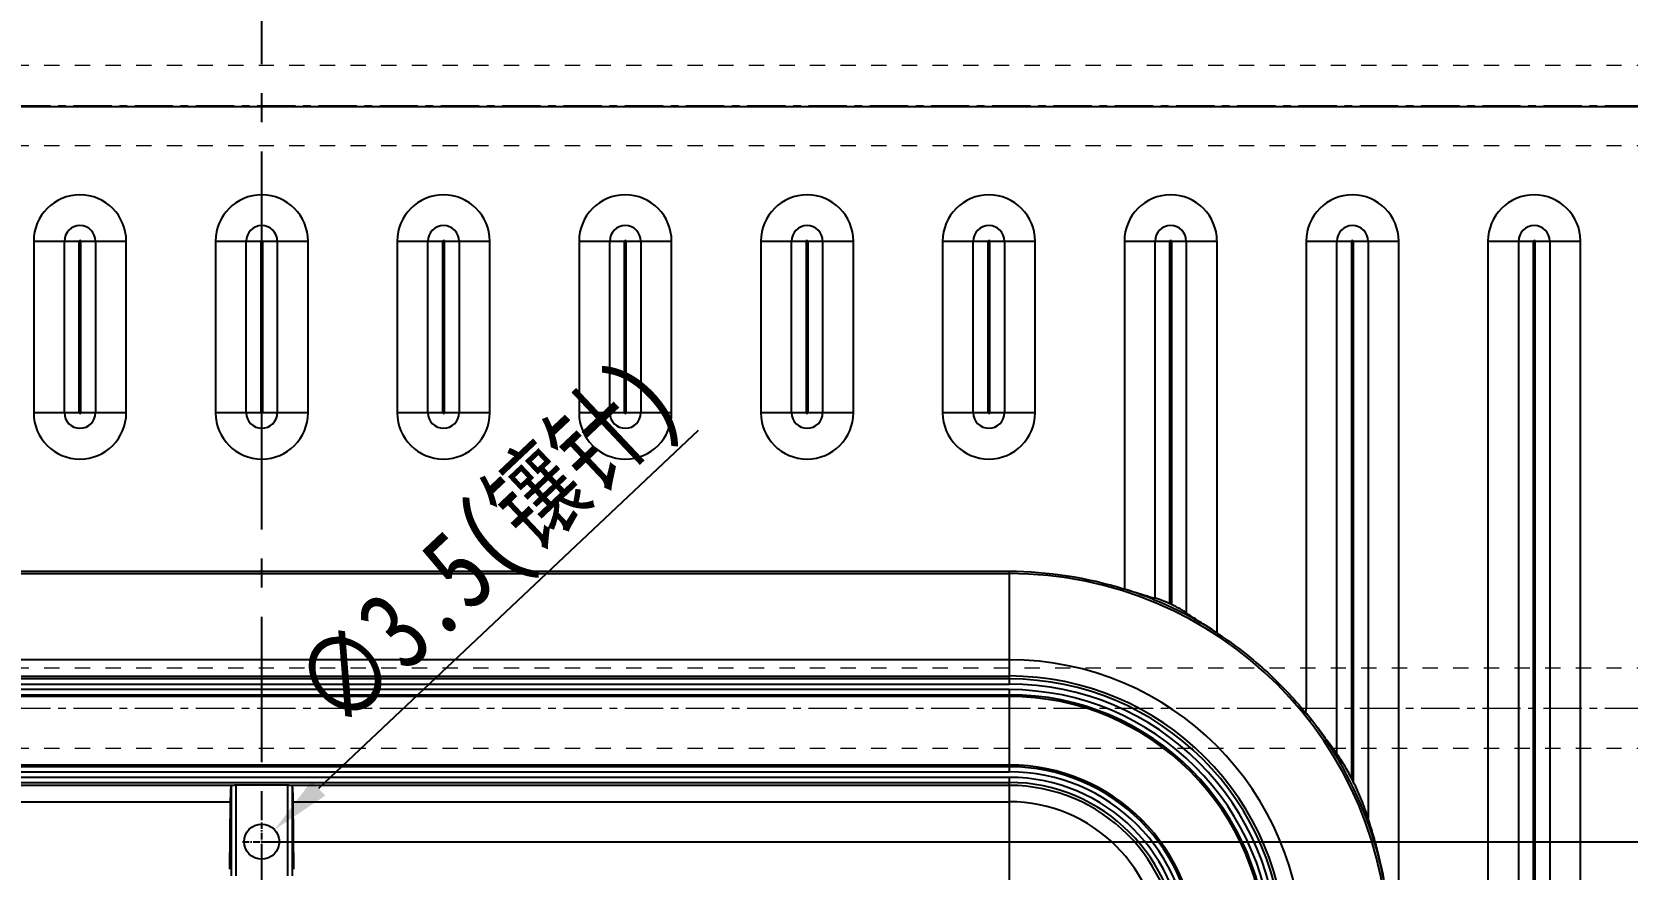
# Model space of a CAD drawing. Header units: millimetres. Extents: x -2895 to -298, y -11750 to -2997.
# Drawn here: x -1649.3 to -1490.5, y -6570.6 to -6487.3 of the extents above; entities that cross this region are included whole.
import ezdxf

# ---------------------------------------------------------------- set-up
doc = ezdxf.new("R2010")
doc.units = ezdxf.units.MM
doc.header["$LTSCALE"] = 16.335
doc.header["$PDMODE"] = 3
doc.header["$PDSIZE"] = 0.3125
doc.linetypes.add('CENTER', pattern=[0.6, 0.375, -0.075, 0.075, -0.075])
doc.linetypes.add('HIDDEN', pattern=[0.2, 0.1, -0.1])
doc.layers.get('0').update_dxf_attribs({"linetype": 'CONTINUOUS'})
doc.layers.get('Defpoints').update_dxf_attribs({"linetype": 'CONTINUOUS'})
doc.layers.add('cool', color=153, linetype='HIDDEN', lineweight=9)
doc.styles.get("Standard").update_dxf_attribs({"font": 'txt', "width": 0.8})
doc.dimstyles.new('ISO-25', dxfattribs={"dimtxt": 8, "dimasz": 6, "dimexe": 0, "dimexo": 0, "dimgap": 0, "dimtad": 1, "dimdsep": 46, "dimtxsty": 'Standard', "dimcen": 0, "dimclrd": 4, "dimclre": 4, "dimclrt": 6, "dimazin": 0, "dimtfac": 1, "dimtofl": 0, "dimtmove": 0, "dimatfit": 3, "dimfxl": 0, "dimarcsym": 0})

# ---------------------------------------------------------------- blocks, each defined once
blk = doc.blocks.new('*D2073')
at = {"color": 4, "lineweight": -2}
blk.add_line((-1582.95, -6526.96), (-1620.75, -6562.59), dxfattribs=at)
at = {"color": 4}
blk.add_solid([(-1621.43, -6561.86), (-1620.06, -6563.31), (-1625.11, -6566.7)], dxfattribs=at)
at = {"layer": 'Defpoints', "color": 0}
for p in [(-1625.11, -6566.7), (-1627.66, -6569.1)]:
    blk.add_point(p, dxfattribs=at)
at = {"color": 6, "insert": (-1603.29, -6538.87), "char_height": 8, "attachment_point": 5, "rotation": 43.31}
blk.add_mtext('∅3.5(镶针)', dxfattribs=at)
blk = doc.blocks.new('147')
at = {"layer": 'cool', "ltscale": 0.932966}
for p, q in [((229.57, -3849.57), (-211.77, -3849.57)), ((229.57, -3857.57), (-211.77, -3857.57))]:
    blk.add_line(p, q, dxfattribs=at)
at = {"layer": 'cool', "color": 1, "linetype": 'CENTER', "ltscale": 0.621977}
blk.add_line((243.9, -3853.57), (-226.1, -3853.57), dxfattribs=at)
blk = doc.blocks.new('*D2076')
at = {"color": 4, "lineweight": -2}
blk.add_line((-1626.39, -6567.9), (-1362.97, -6567.9), dxfattribs=at)
at = {"layer": 'Defpoints', "color": 0}
for p in [(-1626.39, -6567.9), (-1382.17, -6567.9), (-1626.39, -6601.62)]:
    blk.add_point(p, dxfattribs=at)
at = {"color": 6, "insert": (-1372.57, -6564.9), "char_height": 6, "attachment_point": 5}
blk.add_mtext('33.72', dxfattribs=at)
blk = doc.blocks.new('*D2077')
at = {"color": 4, "lineweight": -2}
blk.add_line((-1421.22, -6554.62), (-1374.17, -6554.62), dxfattribs=at)
at = {"layer": 'Defpoints', "color": 0}
for p in [(-1421.22, -6554.62), (-1382.17, -6554.62), (-1626.39, -6601.62)]:
    blk.add_point(p, dxfattribs=at)
at = {"color": 6, "insert": (-1378.17, -6551.62), "char_height": 6, "attachment_point": 5}
blk.add_mtext('47', dxfattribs=at)
blk = doc.blocks.new('*D2078')
at = {"color": 4, "lineweight": -2}
blk.add_line((-1413.93, -6494.62), (-1371.77, -6494.62), dxfattribs=at)
at = {"layer": 'Defpoints', "color": 0}
for p in [(-1413.93, -6494.62), (-1382.17, -6494.62), (-1626.39, -6601.62)]:
    blk.add_point(p, dxfattribs=at)
at = {"color": 6, "insert": (-1376.97, -6491.62), "char_height": 6, "attachment_point": 5}
blk.add_mtext('107', dxfattribs=at)
blk = doc.blocks.new('*D2082')
at = {"color": 4, "lineweight": -2}
blk.add_line((-1831.55, -6554.62), (-1878.61, -6554.62), dxfattribs=at)
at = {"layer": 'Defpoints', "color": 0}
for p in [(-1870.61, -6554.62), (-1831.55, -6554.62), (-1626.39, -6601.62)]:
    blk.add_point(p, dxfattribs=at)
at = {"color": 6, "insert": (-1874.61, -6551.62), "char_height": 6, "attachment_point": 5}
blk.add_mtext('47', dxfattribs=at)
blk = doc.blocks.new('*D2083')
at = {"color": 4, "lineweight": -2}
blk.add_line((-1838.84, -6494.62), (-1881.01, -6494.62), dxfattribs=at)
at = {"layer": 'Defpoints', "color": 0}
for p in [(-1870.61, -6494.62), (-1838.84, -6494.62), (-1626.39, -6601.62)]:
    blk.add_point(p, dxfattribs=at)
at = {"color": 6, "insert": (-1875.81, -6491.62), "char_height": 6, "attachment_point": 5}
blk.add_mtext('107', dxfattribs=at)
blk = doc.blocks.new('*D2085')
at = {"color": 4, "lineweight": -2}
blk.add_line((-1412.59, -6441.62), (-1371.77, -6441.62), dxfattribs=at)
at = {"layer": 'Defpoints', "color": 0}
for p in [(-1412.59, -6441.62), (-1382.17, -6441.62), (-1626.39, -6601.62)]:
    blk.add_point(p, dxfattribs=at)
at = {"color": 6, "insert": (-1376.97, -6438.62), "char_height": 6, "attachment_point": 5}
blk.add_mtext('160', dxfattribs=at)
blk = doc.blocks.new('*D2089')
at = {"color": 4, "lineweight": -2}
blk.add_line((-1626.39, -6424.67), (-1626.39, -6403.81), dxfattribs=at)
at = {"layer": 'Defpoints', "color": 0}
for p in [(-1626.39, -6406.21), (-1626.39, -6424.67), (-1626.39, -6601.62)]:
    blk.add_point(p, dxfattribs=at)
at = {"color": 6, "insert": (-1629.39, -6405.01), "char_height": 6, "attachment_point": 5, "rotation": 90}
blk.add_mtext('0', dxfattribs=at)
blk = doc.blocks.new('*D2090')
at = {"color": 4, "lineweight": -2}
blk.add_line((-1421.39, -6437.81), (-1421.39, -6394.21), dxfattribs=at)
at = {"layer": 'Defpoints', "color": 0}
for p in [(-1421.39, -6406.21), (-1421.39, -6437.81), (-1626.39, -6601.62)]:
    blk.add_point(p, dxfattribs=at)
at = {"color": 6, "insert": (-1424.39, -6400.21), "char_height": 6, "attachment_point": 5, "rotation": 90}
blk.add_mtext('205', dxfattribs=at)
blk = doc.blocks.new('*D2091')
at = {"color": 4, "lineweight": -2}
blk.add_line((-1840.19, -6441.62), (-1881.01, -6441.62), dxfattribs=at)
at = {"layer": 'Defpoints', "color": 0}
for p in [(-1870.61, -6441.62), (-1840.19, -6441.62), (-1626.39, -6601.62)]:
    blk.add_point(p, dxfattribs=at)
at = {"color": 6, "insert": (-1875.81, -6438.62), "char_height": 6, "attachment_point": 5}
blk.add_mtext('160', dxfattribs=at)
blk = doc.blocks.new('*D2093')
at = {"color": 4, "lineweight": -2}
blk.add_line((-1831.39, -6437.81), (-1831.39, -6394.21), dxfattribs=at)
at = {"layer": 'Defpoints', "color": 0}
for p in [(-1831.39, -6406.21), (-1831.39, -6437.81), (-1626.39, -6601.62)]:
    blk.add_point(p, dxfattribs=at)
at = {"color": 6, "insert": (-1834.39, -6400.21), "char_height": 6, "attachment_point": 5, "rotation": 90}
blk.add_mtext('205', dxfattribs=at)

msp = doc.modelspace()

# ---------------------------------------------------------------- linework, layer by layer
at = {"color": 1, "linetype": 'CENTER', "ltscale": 2.363517}
msp.add_line((-1626.385, -6791.624), (-1626.385, -6411.623), dxfattribs=at)
at = {"color": 7, "linetype": 'Continuous'}
for p, q in [((-1791.573, -6494.708), (-1461.197, -6494.708)), ((-1649.081, -6508.106), (-1649.081, -6525.191)), ((-1649.081, -6508.106), (-1644.542, -6508.106)), ((-1649.081, -6508.106), (-1649.081, -6525.191)), ((-1649.081, -6508.106), (-1644.542, -6508.106)), ((-1646.024, -6525.191), (-1646.024, -6508.106)), ((-1646.024, -6525.191), (-1646.024, -6508.106)), ((-1644.542, -6525.191), (-1644.542, -6508.106)), ((-1644.542, -6525.191), (-1644.542, -6508.106)), ((-1644.408, -6508.106), (-1644.408, -6525.191)), ((-1644.408, -6508.106), (-1639.869, -6508.106)), ((-1644.408, -6508.106), (-1644.408, -6525.191)), ((-1644.408, -6508.106), (-1639.869, -6508.106)), ((-1642.926, -6508.106), (-1642.926, -6525.191)), ((-1642.926, -6508.106), (-1642.926, -6525.191)), ((-1639.869, -6525.191), (-1639.869, -6508.106)), ((-1639.869, -6525.191), (-1639.869, -6508.106)), ((-1630.991, -6508.106), (-1630.991, -6525.191)), ((-1630.991, -6508.106), (-1626.452, -6508.106)), ((-1630.991, -6508.106), (-1630.991, -6525.191)), ((-1630.991, -6508.106), (-1626.452, -6508.106)), ((-1627.934, -6525.191), (-1627.934, -6508.106)), ((-1627.934, -6525.191), (-1627.934, -6508.106)), ((-1626.452, -6525.191), (-1626.452, -6508.106)), ((-1626.452, -6525.191), (-1626.452, -6508.106)), ((-1626.318, -6508.106), (-1626.318, -6525.191)), ((-1626.318, -6508.106), (-1621.779, -6508.106)), ((-1626.318, -6508.106), (-1626.318, -6525.191)), ((-1626.318, -6508.106), (-1621.779, -6508.106)), ((-1624.836, -6508.106), (-1624.836, -6525.191)), ((-1624.836, -6508.106), (-1624.836, -6525.191)), ((-1621.779, -6525.191), (-1621.779, -6508.106)), ((-1621.779, -6525.191), (-1621.779, -6508.106)), ((-1612.901, -6508.106), (-1612.901, -6525.191)), ((-1612.901, -6508.106), (-1608.362, -6508.106)), ((-1612.901, -6508.106), (-1612.901, -6525.191)), ((-1612.901, -6508.106), (-1608.362, -6508.106)), ((-1609.844, -6525.191), (-1609.844, -6508.106)), ((-1609.844, -6525.191), (-1609.844, -6508.106)), ((-1608.362, -6525.191), (-1608.362, -6508.106)), ((-1608.362, -6525.191), (-1608.362, -6508.106)), ((-1608.228, -6508.106), (-1608.228, -6525.191)), ((-1608.228, -6508.106), (-1603.689, -6508.106)), ((-1608.228, -6508.106), (-1608.228, -6525.191)), ((-1608.228, -6508.106), (-1603.689, -6508.106)), ((-1606.746, -6508.106), (-1606.746, -6525.191)), ((-1606.746, -6508.106), (-1606.746, -6525.191)), ((-1603.689, -6525.191), (-1603.689, -6508.106)), ((-1603.689, -6525.191), (-1603.689, -6508.106)), ((-1594.811, -6508.106), (-1594.811, -6525.191)), ((-1594.811, -6508.106), (-1590.272, -6508.106)), ((-1594.811, -6508.106), (-1594.811, -6525.191)), ((-1594.811, -6508.106), (-1590.272, -6508.106)), ((-1591.754, -6525.191), (-1591.754, -6508.106)), ((-1591.754, -6525.191), (-1591.754, -6508.106)), ((-1590.272, -6525.191), (-1590.272, -6508.106)), ((-1590.272, -6525.191), (-1590.272, -6508.106)), ((-1590.138, -6508.106), (-1590.138, -6525.191)), ((-1590.138, -6508.106), (-1585.599, -6508.106)), ((-1590.138, -6508.106), (-1590.138, -6525.191)), ((-1590.138, -6508.106), (-1585.599, -6508.106)), ((-1588.656, -6508.106), (-1588.656, -6525.191)), ((-1588.656, -6508.106), (-1588.656, -6525.191)), ((-1585.599, -6525.191), (-1585.599, -6508.106)), ((-1585.599, -6525.191), (-1585.599, -6508.106)), ((-1576.721, -6508.106), (-1576.721, -6525.191)), ((-1576.721, -6508.106), (-1572.182, -6508.106)), ((-1576.721, -6508.106), (-1576.721, -6525.191)), ((-1576.721, -6508.106), (-1572.182, -6508.106)), ((-1573.664, -6525.191), (-1573.664, -6508.106)), ((-1573.664, -6525.191), (-1573.664, -6508.106)), ((-1572.182, -6525.191), (-1572.182, -6508.106)), ((-1572.182, -6525.191), (-1572.182, -6508.106)), ((-1572.048, -6508.106), (-1572.048, -6525.191)), ((-1572.048, -6508.106), (-1567.509, -6508.106)), ((-1572.048, -6508.106), (-1572.048, -6525.191)), ((-1572.048, -6508.106), (-1567.509, -6508.106)), ((-1570.566, -6508.106), (-1570.566, -6525.191)), ((-1570.566, -6508.106), (-1570.566, -6525.191)), ((-1567.509, -6525.191), (-1567.509, -6508.106)), ((-1567.509, -6525.191), (-1567.509, -6508.106)), ((-1558.631, -6508.106), (-1558.631, -6525.191)), ((-1558.631, -6508.106), (-1554.092, -6508.106)), ((-1558.631, -6508.106), (-1558.631, -6525.191)), ((-1558.631, -6508.106), (-1554.092, -6508.106)), ((-1555.574, -6525.191), (-1555.574, -6508.106)), ((-1555.574, -6525.191), (-1555.574, -6508.106)), ((-1554.092, -6525.191), (-1554.092, -6508.106)), ((-1554.092, -6525.191), (-1554.092, -6508.106)), ((-1553.958, -6508.106), (-1553.958, -6525.191)), ((-1553.958, -6508.106), (-1549.419, -6508.106)), ((-1553.958, -6508.106), (-1553.958, -6525.191)), ((-1553.958, -6508.106), (-1549.419, -6508.106)), ((-1552.476, -6508.106), (-1552.476, -6525.191)), ((-1552.476, -6508.106), (-1552.476, -6525.191)), ((-1549.419, -6525.191), (-1549.419, -6508.106)), ((-1549.419, -6525.191), (-1549.419, -6508.106)), ((-1540.541, -6508.106), (-1540.544, -6542.779)), ((-1540.541, -6508.106), (-1536.002, -6508.106)), ((-1537.484, -6543.666), (-1537.484, -6508.106)), ((-1536.002, -6544.218), (-1536.002, -6508.106)), ((-1535.868, -6508.106), (-1535.868, -6544.281)), ((-1535.868, -6508.106), (-1531.329, -6508.106)), ((-1534.386, -6508.106), (-1534.386, -6545.107)), ((-1531.329, -6508.106), (-1531.329, -6547.139)), ((-1522.451, -6508.106), (-1522.461, -6554.672)), ((-1522.451, -6508.106), (-1517.912, -6508.106)), ((-1519.394, -6559.145), (-1519.394, -6508.106)), ((-1517.912, -6561.63), (-1517.912, -6508.106)), ((-1517.778, -6508.106), (-1513.239, -6508.106)), ((-1517.778, -6508.106), (-1517.778, -6561.896)), ((-1516.296, -6508.106), (-1516.296, -6565.511)), ((-1513.239, -6653.831), (-1513.239, -6508.106)), ((-1504.36, -6508.106), (-1504.359, -6653.917)), ((-1504.359, -6508.106), (-1499.822, -6508.106)), ((-1501.304, -6508.106), (-1501.304, -6649.515)), ((-1499.822, -6649.443), (-1499.822, -6508.106)), ((-1499.688, -6508.106), (-1499.688, -6649.443)), ((-1499.688, -6508.106), (-1495.151, -6508.106)), ((-1498.206, -6508.106), (-1498.206, -6649.515)), ((-1495.152, -6653.917), (-1495.151, -6508.094)), ((-1644.542, -6525.191), (-1649.081, -6525.191)), ((-1644.542, -6525.191), (-1649.081, -6525.191)), ((-1639.869, -6525.191), (-1644.408, -6525.191)), ((-1639.869, -6525.191), (-1644.408, -6525.191)), ((-1626.452, -6525.191), (-1630.991, -6525.191)), ((-1626.452, -6525.191), (-1630.991, -6525.191)), ((-1621.779, -6525.191), (-1626.318, -6525.191)), ((-1621.779, -6525.191), (-1626.318, -6525.191)), ((-1608.362, -6525.191), (-1612.901, -6525.191)), ((-1608.362, -6525.191), (-1612.901, -6525.191)), ((-1603.689, -6525.191), (-1608.228, -6525.191)), ((-1603.689, -6525.191), (-1608.228, -6525.191)), ((-1590.272, -6525.191), (-1594.811, -6525.191)), ((-1590.272, -6525.191), (-1594.811, -6525.191)), ((-1585.599, -6525.191), (-1590.138, -6525.191)), ((-1585.599, -6525.191), (-1590.138, -6525.191)), ((-1572.182, -6525.191), (-1576.721, -6525.191)), ((-1572.182, -6525.191), (-1576.721, -6525.191)), ((-1567.509, -6525.191), (-1572.048, -6525.191)), ((-1567.509, -6525.191), (-1572.048, -6525.191)), ((-1554.092, -6525.191), (-1558.631, -6525.191)), ((-1554.092, -6525.191), (-1558.631, -6525.191)), ((-1549.419, -6525.191), (-1553.958, -6525.191)), ((-1549.419, -6525.191), (-1553.958, -6525.191)), ((-1552.015, -6541.006), (-1700.755, -6541.006)), ((-1700.755, -6541.2), (-1552.015, -6541.2)), ((-1552.015, -6541.006), (-1552.015, -6552.198)), ((-1552.015, -6549.784), (-1700.755, -6549.784)), ((-1700.755, -6551.401), (-1552.015, -6551.401)), ((-1552.015, -6551.697), (-1700.755, -6551.697)), ((-1700.755, -6552.198), (-1552.015, -6552.198)), ((-1552.015, -6552.76), (-1700.755, -6552.76)), ((-1552.015, -6552.76), (-1552.015, -6560.936)), ((-1700.755, -6553.262), (-1552.015, -6553.262)), ((-1552.015, -6553.436), (-1700.755, -6553.436)), ((-1522.47, -6555.112), (-1522.461, -6554.672)), ((-1700.755, -6560.261), (-1552.015, -6560.261)), ((-1552.015, -6560.435), (-1700.755, -6560.435)), ((-1700.755, -6560.936), (-1552.015, -6560.936)), ((-1552.015, -6561.499), (-1700.755, -6561.499)), ((-1700.755, -6562), (-1552.015, -6562)), ((-1629.324, -6562.296), (-1700.755, -6562.296)), ((-1629.441, -6562.339), (-1629.441, -6571.303)), ((-1628.939, -6571.303), (-1628.939, -6562.283)), ((-1623.831, -6562.283), (-1628.939, -6562.283)), ((-1623.831, -6562.283), (-1623.831, -6571.303)), ((-1552.015, -6562.296), (-1623.447, -6562.296)), ((-1623.33, -6571.303), (-1623.33, -6562.339)), ((-1552.015, -6561.499), (-1552.015, -6572.837)), ((-1700.755, -6563.913), (-1629.521, -6563.913)), ((-1629.521, -6563.913), (-1629.591, -6570.627)), ((-1623.18, -6570.627), (-1623.249, -6563.913)), ((-1623.249, -6563.913), (-1552.015, -6563.913))]:
    msp.add_line(p, q, dxfattribs=at)
at = {"color": 1, "linetype": 'CENTER', "ltscale": 0.108846}
for p, q in [((-1626.385, -6569.828), (-1626.385, -6565.978)), ((-1628.31, -6567.903), (-1624.46, -6567.903))]:
    msp.add_line(p, q, dxfattribs=at)
at = {"color": 2, "linetype": 'Continuous'}
msp.add_circle((-1626.385, -6567.903), 1.75, dxfattribs=at)
at = {"color": 7, "linetype": 'Continuous'}
for centre, radius, start, end in [((-1644.475, -6508.106), 4.606, 0, 180), ((-1644.475, -6508.106), 4.606, 0, 180), ((-1626.385, -6508.106), 4.606, 0, 180), ((-1626.385, -6508.106), 4.606, 0, 180), ((-1608.295, -6508.106), 4.606, 0, 180), ((-1608.295, -6508.106), 4.606, 0, 180), ((-1590.205, -6508.106), 4.606, 0, 180), ((-1590.205, -6508.106), 4.606, 0, 180), ((-1572.115, -6508.106), 4.606, 0, 180), ((-1572.115, -6508.106), 4.606, 0, 180), ((-1554.025, -6508.106), 4.606, 0, 180), ((-1554.025, -6508.106), 4.606, 0, 180), ((-1535.935, -6508.106), 4.606, 0, 180), ((-1517.845, -6508.106), 4.606, 0, 180), ((-1499.755, -6508.106), 4.606, 0.15217, 180), ((-1644.475, -6508.106), 1.549, 0.00138, 179.99862), ((-1644.475, -6508.106), 1.549, 0.00138, 179.99862), ((-1626.385, -6508.106), 1.549, 0.00138, 179.99862), ((-1626.385, -6508.106), 1.549, 0.00138, 179.99862), ((-1608.295, -6508.106), 1.549, 0.00138, 179.99862), ((-1608.295, -6508.106), 1.549, 0.00138, 179.99862), ((-1590.205, -6508.106), 1.549, 0.00138, 179.99862), ((-1590.205, -6508.106), 1.549, 0.00138, 179.99862), ((-1572.115, -6508.106), 1.549, 0.00138, 179.99862), ((-1572.115, -6508.106), 1.549, 0.00138, 179.99862), ((-1554.025, -6508.106), 1.549, 0.00138, 179.99862), ((-1554.025, -6508.106), 1.549, 0.00138, 179.99862), ((-1535.935, -6508.106), 1.549, 0.00138, 179.99862), ((-1517.845, -6508.106), 1.549, 0.00138, 179.99862), ((-1499.755, -6508.106), 1.549, 0.00138, 179.99862), ((-1644.475, -6508.106), 0.0669, 0, 180), ((-1644.475, -6508.106), 0.0669, 0, 180), ((-1626.385, -6508.106), 0.0669, 0, 180), ((-1626.385, -6508.106), 0.0669, 0, 180), ((-1608.295, -6508.106), 0.0669, 0, 180), ((-1608.295, -6508.106), 0.0669, 0, 180), ((-1590.205, -6508.106), 0.0669, 0, 180), ((-1590.205, -6508.106), 0.0669, 0, 180), ((-1572.115, -6508.106), 0.0669, 0, 180), ((-1572.115, -6508.106), 0.0669, 0, 180), ((-1554.025, -6508.106), 0.0669, 0, 180), ((-1554.025, -6508.106), 0.0669, 0, 180), ((-1535.935, -6508.106), 0.0669, 0, 180), ((-1517.845, -6508.106), 0.0669, 0, 180), ((-1499.755, -6508.106), 0.0669, 360, 180), ((-1644.475, -6525.191), 4.606, 180, 360), ((-1644.475, -6525.191), 4.606, 180, 360), ((-1644.475, -6525.191), 1.549, 180.00138, 359.99862), ((-1644.475, -6525.191), 1.549, 180.00138, 359.99862), ((-1644.475, -6525.191), 0.0669, 180, 0), ((-1644.475, -6525.191), 0.0669, 180, 0), ((-1626.385, -6525.191), 4.606, 180, 360), ((-1626.385, -6525.191), 4.606, 180, 360), ((-1626.385, -6525.191), 1.549, 180.00138, 359.99862), ((-1626.385, -6525.191), 1.549, 180.00138, 359.99862), ((-1626.385, -6525.191), 0.0669, 180, 360), ((-1626.385, -6525.191), 0.0669, 180, 360), ((-1608.295, -6525.191), 4.606, 180, 360), ((-1608.295, -6525.191), 4.606, 180, 360), ((-1608.295, -6525.191), 1.549, 180.00138, 359.99862), ((-1608.295, -6525.191), 1.549, 180.00138, 359.99862), ((-1608.295, -6525.191), 0.0669, 180, 0), ((-1608.295, -6525.191), 0.0669, 180, 0), ((-1590.205, -6525.191), 4.606, 180, 360), ((-1590.205, -6525.191), 4.606, 180, 360), ((-1590.205, -6525.191), 1.549, 180.00138, 359.99862), ((-1590.205, -6525.191), 1.549, 180.00138, 359.99862), ((-1590.205, -6525.191), 0.0669, 180, 0), ((-1590.205, -6525.191), 0.0669, 180, 0), ((-1572.115, -6525.191), 4.606, 180, 360), ((-1572.115, -6525.191), 4.606, 180, 360), ((-1572.115, -6525.191), 1.549, 180.00138, 359.99862), ((-1572.115, -6525.191), 1.549, 180.00138, 359.99862), ((-1572.115, -6525.191), 0.0669, 180, 0), ((-1572.115, -6525.191), 0.0669, 180, 0), ((-1554.025, -6525.191), 4.606, 180, 360), ((-1554.025, -6525.191), 4.606, 180, 360), ((-1554.025, -6525.191), 1.549, 180.00138, 359.99862), ((-1554.025, -6525.191), 1.549, 180.00138, 359.99862), ((-1554.025, -6525.191), 0.0669, 180, 0), ((-1554.025, -6525.191), 0.0669, 180, 0), ((-1552.021, -6579.029), 38.024, 72.43184, 89.99123), ((-1552.015, -6578.958), 37.759, 0, 90), ((-1552.015, -6578.958), 37.989, 57.00845, 72.39451), ((-1552.015, -6578.958), 38.253, 65.03202, 65.25304), ((-1552.015, -6578.958), 29.175, 0, 90), ((-1552.015, -6578.958), 27.558, 0, 90), ((-1552.015, -6578.958), 27.261, 0, 90), ((-1552.015, -6578.958), 26.76, 0, 90), ((-1552.015, -6578.958), 26.198, 0, 90), ((-1552.015, -6578.958), 25.696, 0, 90), ((-1552.015, -6578.958), 25.522, 0, 90), ((-1552.015, -6578.958), 37.989, 0, 38.83291), ((-1552.015, -6578.958), 18.698, 0, 90), ((-1552.015, -6578.958), 18.524, 0, 90), ((-1552.015, -6578.958), 18.022, 0, 90), ((-1552.015, -6578.958), 17.46, 0, 90), ((-1552.015, -6578.958), 16.959, 0, 90), ((-1552.015, -6578.958), 16.662, 0, 90), ((-1552.015, -6578.958), 38.253, 26.48919, 26.93533), ((-1552.015, -6578.958), 15.045, 0, 90)]:
    msp.add_arc(centre, radius, start, end, dxfattribs=at)
for centre, major_axis, ratio, start_param, end_param in [((-1629.418, -6564.301), (0, 2.01), 0.0524078, 0.2192143, 1.3765969), ((-1628.939, -6562.319), (0.502, 0), 0.0699268, 1.5707963, 2.4429732), ((-1623.831, -6562.319), (0.502, 0), 0.0699268, 0.6986195, 1.5707963), ((-1623.352, -6564.301), (0, 2.01), 0.0524078, -1.3765969, -0.2192143)]:
    msp.add_ellipse(centre, major_axis=major_axis, ratio=ratio, start_param=start_param, end_param=end_param, dxfattribs=at)
for points, knots in [([(-1537.484, -6543.666), (-1537.658, -6543.634), (-1538.074, -6543.519), (-1538.776, -6543.306), (-1539.619, -6543.03), (-1540.23, -6542.861), (-1540.544, -6542.762)], [0, 0, 0, 0, 0.1662904, 0.4043507, 0.6903196, 1, 1, 1, 1]), ([(-1536.002, -6544.218), (-1536.287, -6544.087), (-1536.693, -6543.914), (-1537.192, -6543.741), (-1537.398, -6543.682), (-1537.484, -6543.666)], [0, 0, 0, 0, 0.5945256, 0.833655, 1, 1, 1, 1]), ([(-1534.386, -6545.107), (-1534.467, -6545.046), (-1534.667, -6544.915), (-1535.155, -6544.629), (-1535.571, -6544.419), (-1535.868, -6544.281)], [0, 0, 0, 0, 0.1796033, 0.4201168, 1, 1, 1, 1]), ([(-1531.329, -6547.118), (-1531.634, -6546.92), (-1532.214, -6546.52), (-1533.061, -6545.987), (-1533.783, -6545.526), (-1534.211, -6545.239), (-1534.386, -6545.107)], [0, 0, 0, 0, 0.2976265, 0.5779398, 0.8201513, 1, 1, 1, 1]), ([(-1531.329, -6547.139), (-1530.493, -6547.682), (-1528.863, -6548.834), (-1526.566, -6550.754), (-1524.421, -6552.842), (-1523.097, -6554.336), (-1522.47, -6555.112)], [0, 0, 0, 0, 0.2499955, 0.4999793, 0.7500225, 1, 1, 1, 1]), ([(-1519.394, -6559.145), (-1519.609, -6558.877), (-1520.057, -6558.252), (-1520.641, -6557.449), (-1521.172, -6556.745), (-1521.583, -6556.19), (-1522.024, -6555.644), (-1522.333, -6555.29), (-1522.48, -6555.106)], [0, 0, 0, 0, 0.2024782, 0.4531679, 0.5864455, 0.7227407, 0.8609009, 1, 1, 1, 1]), ([(-1517.912, -6561.63), (-1518.149, -6561.165), (-1518.515, -6560.49), (-1519.023, -6559.67), (-1519.27, -6559.3), (-1519.394, -6559.145)], [0, 0, 0, 0, 0.5402378, 0.7940713, 1, 1, 1, 1]), ([(-1629.441, -6562.339), (-1629.438, -6562.325), (-1629.392, -6562.3), (-1629.352, -6562.298), (-1629.324, -6562.296)], [0, 0, 0, 0, 0.3447414, 1, 1, 1, 1]), ([(-1623.447, -6562.296), (-1623.419, -6562.298), (-1623.378, -6562.3), (-1623.333, -6562.325), (-1623.33, -6562.339)], [0, 0, 0, 0, 0.6552568, 1, 1, 1, 1]), ([(-1516.296, -6565.511), (-1516.481, -6564.91), (-1516.941, -6563.689), (-1517.478, -6562.5), (-1517.778, -6561.896)], [0, 0, 0, 0, 0.4824538, 1, 1, 1, 1]), ([(-1514.018, -6578.958), (-1514.018, -6577.793), (-1514.123, -6575.463), (-1514.59, -6572.008), (-1515.216, -6569.195), (-1515.821, -6567.042), (-1516.143, -6566.009), (-1516.296, -6565.511)], [0, 0, 0, 0, 0.2552513, 0.5101726, 0.7628894, 0.8858047, 1, 1, 1, 1])]:
    msp.add_open_spline(points, degree=3, knots=knots, dxfattribs=at)

# ---------------------------------------------------------------- block references
for p in [(-1635.281, -2641.058), (-1635.281, -2701.058)]:
    msp.add_blockref('147', p)

# ---------------------------------------------------------------- dimensions: what is measured, and where the dimension line sits
for feature_location, offset, dtype, origin, picture, middle in [((-1831.385, -6437.807), (0, 31.6), 1, (-1626.385, -6601.624), '*D2093', (-1834.385, -6400.207)), ((-1421.385, -6437.807), (0, 31.6), 1, (-1626.385, -6601.624), '*D2090', (-1424.385, -6400.207)), ((-1626.385261642, -6424.670089239), (0, 18.463190156), 1, (-1626.385261642, -6601.62356913), '*D2089', (-1629.385261642, -6405.006899084)), ((-1840.185, -6441.623), (-30.42, 0), 0, (-1626.385, -6601.624), '*D2091', (-1875.805, -6438.623)), ((-1412.585, -6441.623), (30.42, 0), 0, (-1626.385, -6601.624), '*D2085', (-1376.965, -6438.623)), ((-1838.836, -6494.623), (-31.769, 0), 0, (-1626.385, -6601.624), '*D2083', (-1875.805, -6491.623)), ((-1413.935, -6494.623), (31.769, 0), 0, (-1626.385, -6601.624), '*D2078', (-1376.965, -6491.623)), ((-1831.547, -6554.623), (-39.058, 0), 0, (-1626.385, -6601.624), '*D2082', (-1874.605, -6551.623)), ((-1421.223, -6554.623), (39.058, 0), 0, (-1626.385, -6601.624), '*D2077', (-1378.165, -6551.623)), ((-1626.385, -6567.903), (244.22, 0), 0, (-1626.385, -6601.624), '*D2076', (-1372.565, -6564.903))]:
    dim = msp.add_ordinate_dim(feature_location=feature_location, offset=offset, dtype=dtype, origin=origin, dimstyle='ISO-25', override={"dimtxt": 6, "dimfxl": 1.25})
    dim.commit()
    dim.dimension.update_dxf_attribs({"geometry": picture, "text_midpoint": middle})
dim = msp.add_diameter_dim_2p(p1=(-1627.659, -6569.104), p2=(-1625.112, -6566.703), text='<>(镶针)', dimstyle='ISO-25', override={"dimfxl": 1.25})
dim.commit()
dim.dimension.update_dxf_attribs({"geometry": '*D2073', "text_midpoint": (-1603.295, -6538.868)})

doc.saveas('drawing.dxf')
